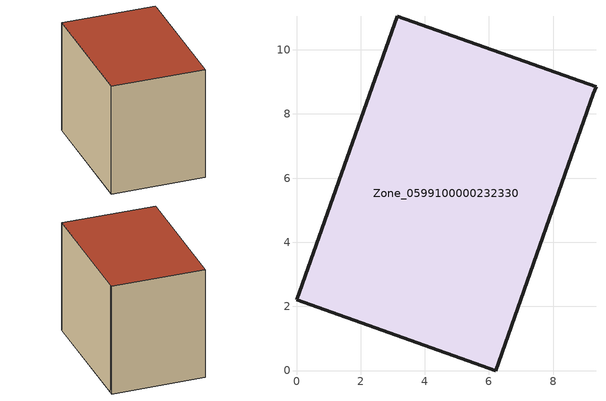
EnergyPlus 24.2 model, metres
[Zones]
Zone_0599100000232330
 floor ground (C_G): 3.14,11.04 9.34,8.84 9.25,8.62 6.21,0 0,2.21 z0.57
 wall outside (C_F): 6.21,0 9.25,8.62 9.34,8.84 3.14,11.04 0,2.21 6.21,0 z0.57:8.62
 roof outside (C_R): 9.34,8.84 3.14,11.04 0,2.21 6.21,0 9.25,8.62 z8.62
[BUILDING]
Pand.0599100000232330: North Axis=0; Terrain=City; Loads Convergence Tolerance Value=0.04; Temperature Convergence Tolerance Value=0.4; Solar Distribution=FullExterior; Maximum Number of Warmup Days=25; Minimum Number of Warmup Days=1
[Site:Location]
Rotterdam.The.Hague.AP_ZH_NLD Design_Conditions: Latitude=51.96; Longitude=4.45; Time Zone=1; Elevation=-4.5
[SITE:GROUNDTEMPERATURE:BUILDINGSURFACE]
18, 18, 18, 18, 18, 18, 18, 18, 18, 18, 18, 18
[MATERIAL] Thermal Absorptance=0.9; Solar Absorptance=0.7; Visible Absorptance=0.7
Name | Roughness | Thickness | Conductivity | Density | Specific Heat
G.TC.1965-1974 | MediumSmooth | 0.15 | 0.882353 | 540 | 1210
F.TC.1965-1974 | Rough | 0.3 | 0.697674 | 1920 | 840
R.TC.1965-1974 | MediumRough | 0.2 | 0.232558 | 1500 | 1000
[CONSTRUCTION]
C_G: G.TC.1965-1974
C_F: F.TC.1965-1974
C_R: R.TC.1965-1974
[ZONE]
Zone_0599100000232330: Type=1; Multiplier=1; Ceiling Height=Autocalculate; Volume=Autocalculate; Floor Area=autocalculate; Part of Total Floor Area=Yes
[ZONEINFILTRATION:DESIGNFLOWRATE]
Infil_Zone_0599100000232330: Zone or ZoneList or Space or SpaceList=Zone_0599100000232330; Schedule=AlwaysOn; Design Flow Rate Calculation Method=Flow/Area; Flow Rate per Floor Area=0.003; Constant Term Coefficient=1; Temperature Term Coefficient=0; Velocity Term Coefficient=0; Velocity Squared Term Coefficient=0
[HVACTEMPLATE:ZONE:IDEALLOADSAIRSYSTEM]
Zone_0599100000232330: Maximum Heating Supply Air Temperature=50; Minimum Cooling Supply Air Temperature=13; Maximum Heating Supply Air Humidity Ratio=0.0156; Minimum Cooling Supply Air Humidity Ratio=0.0077; Heating Limit=NoLimit; Cooling Limit=NoLimit; Dehumidification Control Type=ConstantSensibleHeatRatio; Cooling Sensible Heat Ratio=0.7; Dehumidification Setpoint=60; Humidification Control Type=None; Humidification Setpoint=30; Outdoor Air Method=None; Outdoor Air Flow Rate per Person=0.00944; Outdoor Air Flow Rate per Zone Floor Area=0; Outdoor Air Flow Rate per Zone=0; Demand Controlled Ventilation Type=None; Outdoor Air Economizer Type=NoEconomizer; Heat Recovery Type=None; Sensible Heat Recovery Effectiveness=0.7; Latent Heat Recovery Effectiveness=0.65
[ZONECONTROL:THERMOSTAT]
ThermostatControl_Zone_0599100000232330: Zone or ZoneList=Zone_0599100000232330; Control Type Schedule=DualSetpointControlType; Control 1=Thermostat_Zone_0599100000232330; Temperature Difference Between Cutout And Setpoint=0
[THERMOSTATSETPOINT:DUALSETPOINT]
Thermostat_Zone_0599100000232330: Heating Setpoint Temperature Schedule=HeatingSetpoint_Zone_0599100000232330; Cooling Setpoint Temperature Schedule=CoolingSetpoint_Zone_0599100000232330
[SCHEDULE:COMPACT]
HeatingSetpoint_Zone_0599100000232330: Through: 12/31, For: AllDays, Until: 24:00, 21
CoolingSetpoint_Zone_0599100000232330: Through: 12/31, For: AllDays, Until: 24:00, 24
DualSetpointControlType: Through: 12/31, For: AllDays, Until: 24:00, 4
AlwaysOn: Through: 12/31, For: AllDays, Until: 24:00, 1
